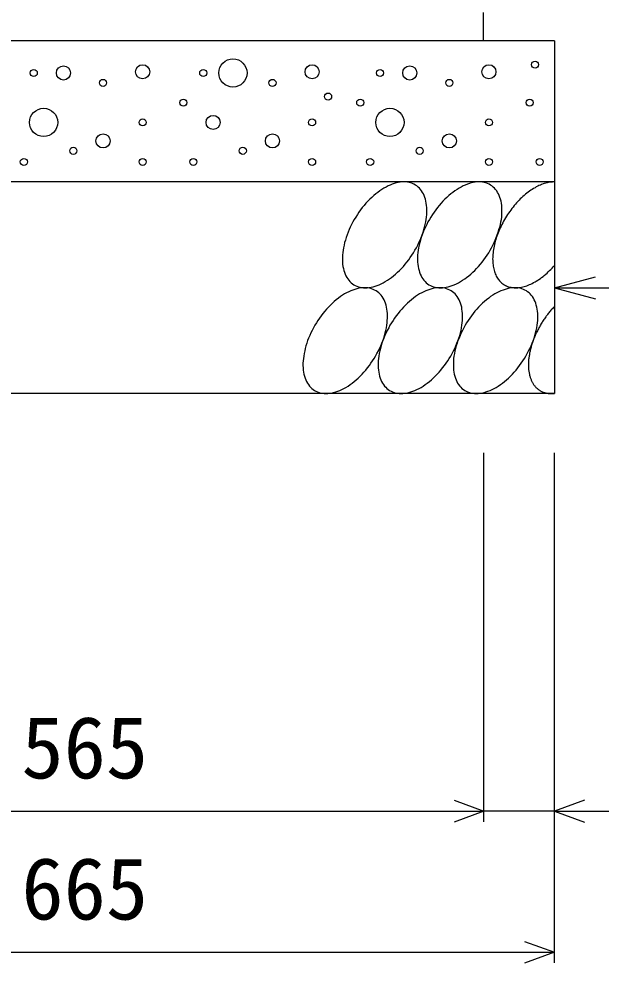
# Model space of a CAD drawing. Units: millimetres, scale not verified. Extents: x -16800 to 16800, y -5940 to 5940.
# Drawn here: x 1538 to 1951, y 3028 to 3697 of the extents above; entities that cross this region are included whole.
import ezdxf
from ezdxf.enums import TextEntityAlignment as Align

# ---------------------------------------------------------------- set-up
doc = ezdxf.new("R2010")
doc.units = ezdxf.units.MM
doc.header["$LTSCALE"] = 20
for name, color, linetype, lineweight in [('0-0_DIM', 7, 'Continuous', 25), ('0-2_HATCH', 6, 'Continuous', 25), ('0-5_OUTLINE', 3, 'Continuous', 25)]:
    doc.layers.add(name, color=color, linetype=linetype, lineweight=lineweight)
doc.styles.add('ＭＳ ゴシック', font='')
doc.styles.get('ＭＳ ゴシック').set_extended_font_data('MS Gothic')

msp = doc.modelspace()

# ---------------------------------------------------------------- linework, layer by layer
at = {"layer": '0-0_DIM'}
for p, q in [((1917.6, 3506.92), (1946.58, 3514.69)), ((1917.6, 3506.92), (2300.92, 3506.92)), ((1917.6, 3506.92), (1946.58, 3499.16)), ((1867.6, 3128.49), (1867.6, 3389.86)), ((1917.6, 3028.49), (1917.6, 3389.86)), ((1302.6, 3135.99), (1867.6, 3135.99)), ((1917.6, 3135.99), (1867.6, 3135.99)), ((1917.6, 3135.99), (2029.4, 3135.99)), ((1252.6, 3035.99), (1917.6, 3035.99))]:
    msp.add_line(p, q, dxfattribs=at)
for points in [[(1846.46, 3143.69), (1867.6, 3135.99), (1846.46, 3128.3)], [(1938.75, 3143.69), (1917.6, 3135.99), (1938.75, 3128.3)], [(1896.46, 3043.69), (1917.6, 3035.99), (1896.46, 3028.3)]]:
    msp.add_lwpolyline(points, dxfattribs=at)
at = {"layer": '0-2_HATCH'}
for points in [[(1819.1, 3579.7), (1818.1, 3580.28), (1817, 3580.77), (1815.9, 3581.18), (1814.7, 3581.49), (1813.5, 3581.72), (1812.3, 3581.85), (1811, 3581.9), (1809.7, 3581.85), (1808.3, 3581.72), (1806.9, 3581.49), (1805.5, 3581.18), (1804.1, 3580.77), (1802.7, 3580.28), (1801.2, 3579.71), (1799.8, 3579.04), (1798.3, 3578.3), (1796.8, 3577.47), (1795.4, 3576.56), (1793.9, 3575.58), (1792.4, 3574.52), (1791, 3573.39), (1789.6, 3572.18), (1788.2, 3570.91), (1786.8, 3569.58), (1785.4, 3568.19), (1784.1, 3566.74), (1782.8, 3565.23), (1781.5, 3563.68), (1780.3, 3562.08), (1779.1, 3560.43), (1778, 3558.75), (1776.9, 3557.03), (1775.8, 3555.28), (1774.8, 3553.51), (1773.9, 3551.71), (1773, 3549.9), (1772.2, 3548.07), (1771.4, 3546.24), (1770.7, 3544.4)], [(1872.3, 3579.7), (1871.3, 3580.28), (1870.2, 3580.77), (1869.1, 3581.18), (1867.9, 3581.49), (1866.7, 3581.72), (1865.5, 3581.85), (1864.2, 3581.9), (1862.9, 3581.85), (1861.5, 3581.72), (1860.1, 3581.49), (1858.7, 3581.18), (1857.3, 3580.77), (1855.9, 3580.28), (1854.4, 3579.71), (1853, 3579.04), (1851.5, 3578.3), (1850, 3577.47), (1848.6, 3576.56), (1847.1, 3575.58), (1845.6, 3574.52), (1844.2, 3573.39), (1842.8, 3572.18), (1841.4, 3570.91), (1840, 3569.58), (1838.6, 3568.19), (1837.3, 3566.74), (1836, 3565.23), (1834.7, 3563.68), (1833.5, 3562.08), (1832.3, 3560.43), (1831.2, 3558.75), (1830.1, 3557.03), (1829, 3555.28), (1828, 3553.51), (1827.1, 3551.71), (1826.2, 3549.9), (1825.4, 3548.07), (1824.6, 3546.24), (1823.9, 3544.4)], [(1917.6, 3581.9), (1916.7, 3581.89), (1915.9, 3581.84), (1915, 3581.75), (1914.1, 3581.63), (1913.2, 3581.46), (1912.3, 3581.26), (1911.4, 3581.02), (1910.4, 3580.74), (1909.5, 3580.43), (1908.5, 3580.08), (1907.6, 3579.69), (1906.6, 3579.26), (1905.7, 3578.8), (1904.7, 3578.31), (1903.8, 3577.78), (1902.8, 3577.21), (1901.8, 3576.61), (1900.9, 3575.98), (1899.9, 3575.32), (1899, 3574.62), (1898, 3573.89), (1897.1, 3573.13), (1896.2, 3572.35), (1895.3, 3571.53), (1894.3, 3570.69), (1893.4, 3569.81), (1892.5, 3568.92), (1891.7, 3568), (1890.8, 3567.05), (1889.9, 3566.08), (1889.1, 3565.09), (1888.3, 3564.07), (1887.4, 3563.04), (1886.6, 3561.99), (1885.9, 3560.91), (1885.1, 3559.83), (1884.4, 3558.72), (1883.6, 3557.6), (1882.9, 3556.47)], [(1826.5, 3568.19), (1826.2, 3569.58), (1825.8, 3570.91), (1825.3, 3572.18), (1824.8, 3573.38), (1824.1, 3574.52), (1823.5, 3575.58), (1822.7, 3576.56), (1821.9, 3577.47), (1821, 3578.3), (1820.1, 3579.04), (1819.1, 3579.7)], [(1879.8, 3568.19), (1879.4, 3569.58), (1879, 3570.91), (1878.5, 3572.18), (1878, 3573.38), (1877.3, 3574.52), (1876.7, 3575.58), (1875.9, 3576.56), (1875.1, 3577.47), (1874.2, 3578.3), (1873.3, 3579.04), (1872.3, 3579.7)], [(1793.4, 3509.09), (1794.9, 3509.75), (1796.4, 3510.5), (1797.8, 3511.32), (1799.3, 3512.23), (1800.8, 3513.22), (1802.2, 3514.28), (1803.6, 3515.41), (1805.1, 3516.61), (1806.5, 3517.88), (1807.9, 3519.21), (1809.2, 3520.61), (1810.6, 3522.06), (1811.9, 3523.56), (1813.1, 3525.12), (1814.4, 3526.72), (1815.5, 3528.36), (1816.7, 3530.04), (1817.8, 3531.76), (1818.8, 3533.51), (1819.8, 3535.28), (1820.8, 3537.08), (1821.6, 3538.89), (1822.5, 3540.72), (1823.2, 3542.56), (1823.9, 3544.4), (1824.6, 3546.24), (1825.1, 3548.07), (1825.6, 3549.9), (1826.1, 3551.71), (1826.4, 3553.51), (1826.7, 3555.28), (1827, 3557.03), (1827.1, 3558.75), (1827.2, 3560.43), (1827.2, 3562.07), (1827.2, 3563.67), (1827, 3565.23), (1826.8, 3566.73), (1826.5, 3568.19)], [(1846.6, 3509.09), (1848.1, 3509.75), (1849.6, 3510.5), (1851, 3511.32), (1852.5, 3512.23), (1854, 3513.22), (1855.4, 3514.28), (1856.9, 3515.41), (1858.3, 3516.61), (1859.7, 3517.88), (1861.1, 3519.21), (1862.4, 3520.61), (1863.8, 3522.06), (1865.1, 3523.56), (1866.3, 3525.12), (1867.6, 3526.72), (1868.7, 3528.36), (1869.9, 3530.04), (1871, 3531.76), (1872, 3533.51), (1873, 3535.28), (1874, 3537.08), (1874.8, 3538.89), (1875.7, 3540.72), (1876.4, 3542.56), (1877.1, 3544.4), (1877.8, 3546.24), (1878.3, 3548.07), (1878.9, 3549.9), (1879.3, 3551.71), (1879.7, 3553.51), (1880, 3555.28), (1880.2, 3557.03), (1880.3, 3558.75), (1880.4, 3560.43), (1880.4, 3562.07), (1880.4, 3563.67), (1880.2, 3565.23), (1880, 3566.73), (1879.8, 3568.19)], [(1882.9, 3556.47), (1882.3, 3555.33), (1881.6, 3554.17), (1881, 3553), (1880.4, 3551.83), (1879.8, 3550.65), (1879.2, 3549.46), (1878.7, 3548.26), (1878.2, 3547.07), (1877.7, 3545.87), (1877.2, 3544.66), (1876.8, 3543.46), (1876.4, 3542.26), (1876, 3541.06), (1875.7, 3539.86), (1875.4, 3538.67), (1875.1, 3537.49), (1874.8, 3536.31), (1874.6, 3535.14), (1874.4, 3533.98), (1874.2, 3532.83), (1874.1, 3531.69), (1874, 3530.56), (1873.9, 3529.45), (1873.9, 3528.36), (1873.8, 3527.28), (1873.9, 3526.22), (1873.9, 3525.18), (1874, 3524.15), (1874.1, 3523.15), (1874.2, 3522.17), (1874.4, 3521.21), (1874.6, 3520.28), (1874.8, 3519.37), (1875.1, 3518.49), (1875.4, 3517.63), (1875.7, 3516.8), (1876, 3516), (1876.4, 3515.23), (1876.8, 3514.49)], [(1770.7, 3544.4), (1770.1, 3542.56), (1769.5, 3540.72), (1769, 3538.9), (1768.6, 3537.08), (1768.2, 3535.29), (1767.9, 3533.51), (1767.7, 3531.77), (1767.5, 3530.05), (1767.4, 3528.37), (1767.4, 3526.72), (1767.5, 3525.12), (1767.6, 3523.56), (1767.8, 3522.06), (1768.1, 3520.61), (1768.4, 3519.21), (1768.9, 3517.88), (1769.3, 3516.61), (1769.9, 3515.41), (1770.5, 3514.28), (1771.2, 3513.22), (1771.9, 3512.23), (1772.7, 3511.33), (1773.6, 3510.5), (1774.5, 3509.75), (1775.5, 3509.09), (1776.5, 3508.51), (1777.6, 3508.02), (1778.7, 3507.62), (1779.9, 3507.3), (1781.1, 3507.08), (1782.4, 3506.94), (1783.7, 3506.9), (1785, 3506.94), (1786.3, 3507.08), (1787.7, 3507.3), (1789.1, 3507.62), (1790.5, 3508.02), (1792, 3508.51), (1793.4, 3509.09)], [(1823.9, 3544.4), (1823.3, 3542.56), (1822.7, 3540.72), (1822.2, 3538.9), (1821.8, 3537.08), (1821.4, 3535.29), (1821.1, 3533.51), (1820.9, 3531.77), (1820.7, 3530.05), (1820.6, 3528.37), (1820.6, 3526.72), (1820.7, 3525.12), (1820.8, 3523.56), (1821, 3522.06), (1821.3, 3520.61), (1821.7, 3519.21), (1822.1, 3517.88), (1822.6, 3516.61), (1823.1, 3515.41), (1823.7, 3514.28), (1824.4, 3513.22), (1825.1, 3512.23), (1826, 3511.33), (1826.8, 3510.5), (1827.7, 3509.75), (1828.7, 3509.09), (1829.7, 3508.51), (1830.8, 3508.02), (1832, 3507.62), (1833.1, 3507.3), (1834.3, 3507.08), (1835.6, 3506.94), (1836.9, 3506.9), (1838.2, 3506.94), (1839.6, 3507.08), (1840.9, 3507.3), (1842.3, 3507.62), (1843.8, 3508.02), (1845.2, 3508.51), (1846.6, 3509.09)], [(1907.6, 3513.51), (1908.5, 3514.21), (1909.5, 3514.94), (1910.4, 3515.7), (1911.4, 3516.49), (1912.3, 3517.31), (1913.2, 3518.15), (1914.1, 3519.02), (1915, 3519.92), (1915.9, 3520.85), (1916.7, 3521.79), (1917.6, 3522.76)], [(1876.8, 3514.49), (1877.2, 3513.78), (1877.7, 3513.1), (1878.2, 3512.46), (1878.7, 3511.84), (1879.2, 3511.26), (1879.8, 3510.72), (1880.4, 3510.21), (1881, 3509.73), (1881.6, 3509.29), (1882.3, 3508.88), (1882.9, 3508.52), (1883.6, 3508.19), (1884.4, 3507.89), (1885.1, 3507.63), (1885.9, 3507.42), (1886.6, 3507.24), (1887.4, 3507.09), (1888.3, 3506.99), (1889.1, 3506.92), (1889.9, 3506.9), (1890.8, 3506.91), (1891.7, 3506.96), (1892.5, 3507.05), (1893.4, 3507.18), (1894.3, 3507.34), (1895.3, 3507.54), (1896.2, 3507.79), (1897.1, 3508.07), (1898, 3508.38), (1899, 3508.74), (1899.9, 3509.13), (1900.9, 3509.55), (1901.8, 3510.02), (1902.8, 3510.51), (1903.8, 3511.05), (1904.7, 3511.61), (1905.7, 3512.21), (1906.6, 3512.85), (1907.6, 3513.51)], [(1791.3, 3504.71), (1790.2, 3505.29), (1789.1, 3505.78), (1788, 3506.19), (1786.8, 3506.5), (1785.6, 3506.73), (1784.4, 3506.86), (1783.1, 3506.91), (1781.8, 3506.86), (1780.4, 3506.73), (1779, 3506.5), (1777.6, 3506.19), (1776.2, 3505.78), (1774.8, 3505.29), (1773.3, 3504.72), (1771.9, 3504.05), (1770.4, 3503.31), (1768.9, 3502.48), (1767.5, 3501.57), (1766, 3500.59), (1764.6, 3499.53), (1763.1, 3498.4), (1761.7, 3497.19), (1760.3, 3495.92), (1758.9, 3494.59), (1757.5, 3493.2), (1756.2, 3491.75), (1754.9, 3490.24), (1753.6, 3488.69), (1752.4, 3487.09), (1751.2, 3485.44), (1750.1, 3483.76), (1749, 3482.04), (1747.9, 3480.29), (1746.9, 3478.52), (1746, 3476.72), (1745.1, 3474.91), (1744.3, 3473.08), (1743.5, 3471.25), (1742.8, 3469.41)], [(1844.5, 3504.71), (1843.4, 3505.29), (1842.3, 3505.78), (1841.2, 3506.19), (1840.1, 3506.5), (1838.8, 3506.73), (1837.6, 3506.86), (1836.3, 3506.91), (1835, 3506.86), (1833.6, 3506.73), (1832.2, 3506.5), (1830.8, 3506.19), (1829.4, 3505.78), (1828, 3505.29), (1826.5, 3504.72), (1825.1, 3504.05), (1823.6, 3503.31), (1822.1, 3502.48), (1820.7, 3501.57), (1819.2, 3500.59), (1817.8, 3499.53), (1816.3, 3498.4), (1814.9, 3497.19), (1813.5, 3495.92), (1812.1, 3494.59), (1810.7, 3493.2), (1809.4, 3491.75), (1808.1, 3490.24), (1806.8, 3488.69), (1805.6, 3487.09), (1804.4, 3485.44), (1803.3, 3483.76), (1802.2, 3482.04), (1801.1, 3480.29), (1800.2, 3478.52), (1799.2, 3476.72), (1798.3, 3474.91), (1797.5, 3473.08), (1796.7, 3471.25), (1796, 3469.41)], [(1897.7, 3504.71), (1896.6, 3505.29), (1895.6, 3505.78), (1894.4, 3506.19), (1893.3, 3506.5), (1892, 3506.73), (1890.8, 3506.86), (1889.5, 3506.91), (1888.2, 3506.86), (1886.8, 3506.73), (1885.5, 3506.5), (1884.1, 3506.19), (1882.6, 3505.78), (1881.2, 3505.29), (1879.7, 3504.72), (1878.3, 3504.05), (1876.8, 3503.31), (1875.4, 3502.48), (1873.9, 3501.57), (1872.4, 3500.59), (1871, 3499.53), (1869.5, 3498.4), (1868.1, 3497.19), (1866.7, 3495.92), (1865.3, 3494.59), (1863.9, 3493.2), (1862.6, 3491.75), (1861.3, 3490.24), (1860.1, 3488.69), (1858.8, 3487.09), (1857.6, 3485.44), (1856.5, 3483.76), (1855.4, 3482.04), (1854.4, 3480.29), (1853.4, 3478.52), (1852.4, 3476.72), (1851.5, 3474.91), (1850.7, 3473.08), (1850, 3471.25), (1849.2, 3469.41)], [(1798.7, 3493.19), (1798.3, 3494.59), (1797.9, 3495.92), (1797.4, 3497.19), (1796.9, 3498.39), (1796.2, 3499.53), (1795.6, 3500.59), (1794.8, 3501.57), (1794, 3502.48), (1793.1, 3503.31), (1792.2, 3504.05), (1791.3, 3504.71)], [(1851.9, 3493.19), (1851.5, 3494.59), (1851.1, 3495.92), (1850.6, 3497.19), (1850.1, 3498.39), (1849.5, 3499.53), (1848.8, 3500.59), (1848, 3501.57), (1847.2, 3502.48), (1846.4, 3503.31), (1845.4, 3504.05), (1844.5, 3504.71)], [(1905.1, 3493.19), (1904.7, 3494.59), (1904.3, 3495.92), (1903.8, 3497.19), (1903.3, 3498.39), (1902.7, 3499.53), (1902, 3500.59), (1901.2, 3501.57), (1900.4, 3502.48), (1899.6, 3503.31), (1898.6, 3504.05), (1897.7, 3504.71)], [(1765.5, 3434.1), (1767, 3434.76), (1768.5, 3435.51), (1769.9, 3436.33), (1771.4, 3437.24), (1772.9, 3438.23), (1774.3, 3439.29), (1775.8, 3440.42), (1777.2, 3441.62), (1778.6, 3442.89), (1780, 3444.22), (1781.3, 3445.62), (1782.7, 3447.07), (1784, 3448.57), (1785.2, 3450.13), (1786.5, 3451.73), (1787.6, 3453.37), (1788.8, 3455.05), (1789.9, 3456.77), (1790.9, 3458.52), (1791.9, 3460.29), (1792.9, 3462.09), (1793.7, 3463.9), (1794.6, 3465.73), (1795.3, 3467.56), (1796, 3469.4), (1796.7, 3471.24), (1797.2, 3473.08), (1797.8, 3474.91), (1798.2, 3476.72), (1798.6, 3478.52), (1798.9, 3480.29), (1799.1, 3482.04), (1799.2, 3483.76), (1799.3, 3485.44), (1799.3, 3487.08), (1799.3, 3488.68), (1799.1, 3490.24), (1798.9, 3491.74), (1798.7, 3493.19)], [(1818.8, 3434.1), (1820.2, 3434.76), (1821.7, 3435.51), (1823.1, 3436.33), (1824.6, 3437.24), (1826.1, 3438.23), (1827.5, 3439.29), (1829, 3440.42), (1830.4, 3441.62), (1831.8, 3442.89), (1833.2, 3444.22), (1834.5, 3445.62), (1835.9, 3447.07), (1837.2, 3448.57), (1838.4, 3450.13), (1839.7, 3451.73), (1840.9, 3453.37), (1842, 3455.05), (1843.1, 3456.77), (1844.1, 3458.52), (1845.1, 3460.29), (1846.1, 3462.09), (1847, 3463.9), (1847.8, 3465.73), (1848.5, 3467.56), (1849.2, 3469.4), (1849.9, 3471.24), (1850.5, 3473.08), (1851, 3474.91), (1851.4, 3476.72), (1851.8, 3478.52), (1852.1, 3480.29), (1852.3, 3482.04), (1852.4, 3483.76), (1852.5, 3485.44), (1852.5, 3487.08), (1852.5, 3488.68), (1852.3, 3490.24), (1852.1, 3491.74), (1851.9, 3493.19)], [(1872, 3434.1), (1873.4, 3434.76), (1874.9, 3435.51), (1876.4, 3436.33), (1877.8, 3437.24), (1879.3, 3438.23), (1880.7, 3439.29), (1882.2, 3440.42), (1883.6, 3441.62), (1885, 3442.89), (1886.4, 3444.22), (1887.8, 3445.62), (1889.1, 3447.07), (1890.4, 3448.57), (1891.7, 3450.13), (1892.9, 3451.73), (1894.1, 3453.37), (1895.2, 3455.05), (1896.3, 3456.77), (1897.3, 3458.52), (1898.3, 3460.29), (1899.3, 3462.09), (1900.2, 3463.9), (1901, 3465.73), (1901.8, 3467.56), (1902.5, 3469.4), (1903.1, 3471.24), (1903.7, 3473.08), (1904.2, 3474.91), (1904.6, 3476.72), (1905, 3478.52), (1905.3, 3480.29), (1905.5, 3482.04), (1905.7, 3483.76), (1905.7, 3485.44), (1905.8, 3487.08), (1905.7, 3488.68), (1905.6, 3490.24), (1905.4, 3491.74), (1905.1, 3493.19)], [(1917.6, 3493.66), (1917.1, 3493.13), (1916.6, 3492.59), (1916.1, 3492.05), (1915.6, 3491.49), (1915.1, 3490.93), (1914.6, 3490.36), (1914.1, 3489.79), (1913.7, 3489.21), (1913.2, 3488.62), (1912.7, 3488.02), (1912.3, 3487.42), (1911.8, 3486.81), (1911.4, 3486.2), (1910.9, 3485.58), (1910.5, 3484.95), (1910.1, 3484.32), (1909.7, 3483.69), (1909.2, 3483.05), (1908.8, 3482.4), (1908.4, 3481.75), (1908, 3481.1), (1907.7, 3480.44), (1907.3, 3479.78), (1906.9, 3479.11), (1906.5, 3478.45), (1906.2, 3477.78), (1905.8, 3477.1), (1905.5, 3476.42), (1905.1, 3475.75), (1904.8, 3475.07), (1904.5, 3474.38), (1904.2, 3473.7), (1903.9, 3473.01), (1903.6, 3472.32), (1903.3, 3471.64), (1903, 3470.95), (1902.8, 3470.26), (1902.5, 3469.57), (1902.3, 3468.88)], [(1742.8, 3469.41), (1742.2, 3467.57), (1741.6, 3465.73), (1741.1, 3463.91), (1740.7, 3462.09), (1740.3, 3460.3), (1740, 3458.52), (1739.8, 3456.77), (1739.6, 3455.06), (1739.5, 3453.37), (1739.5, 3451.73), (1739.6, 3450.13), (1739.7, 3448.57), (1739.9, 3447.07), (1740.2, 3445.62), (1740.6, 3444.22), (1741, 3442.89), (1741.5, 3441.62), (1742, 3440.42), (1742.6, 3439.29), (1743.3, 3438.23), (1744.1, 3437.24), (1744.9, 3436.34), (1745.7, 3435.51), (1746.6, 3434.76), (1747.6, 3434.1), (1748.7, 3433.52), (1749.7, 3433.03), (1750.9, 3432.63), (1752, 3432.31), (1753.2, 3432.09), (1754.5, 3431.95), (1755.8, 3431.91), (1757.1, 3431.95), (1758.5, 3432.09), (1759.8, 3432.31), (1761.2, 3432.63), (1762.7, 3433.03), (1764.1, 3433.52), (1765.5, 3434.1)], [(1796, 3469.41), (1795.4, 3467.57), (1794.8, 3465.73), (1794.3, 3463.91), (1793.9, 3462.09), (1793.5, 3460.3), (1793.2, 3458.52), (1793, 3456.77), (1792.8, 3455.06), (1792.8, 3453.37), (1792.7, 3451.73), (1792.8, 3450.13), (1792.9, 3448.57), (1793.1, 3447.07), (1793.4, 3445.62), (1793.8, 3444.22), (1794.2, 3442.89), (1794.7, 3441.62), (1795.2, 3440.42), (1795.8, 3439.29), (1796.5, 3438.23), (1797.3, 3437.24), (1798.1, 3436.34), (1798.9, 3435.51), (1799.9, 3434.76), (1800.8, 3434.1), (1801.9, 3433.52), (1802.9, 3433.03), (1804.1, 3432.63), (1805.2, 3432.31), (1806.5, 3432.09), (1807.7, 3431.95), (1809, 3431.91), (1810.3, 3431.95), (1811.7, 3432.09), (1813, 3432.31), (1814.4, 3432.63), (1815.9, 3433.03), (1817.3, 3433.52), (1818.8, 3434.1)], [(1849.2, 3469.41), (1848.6, 3467.57), (1848, 3465.73), (1847.5, 3463.91), (1847.1, 3462.09), (1846.7, 3460.3), (1846.4, 3458.52), (1846.2, 3456.77), (1846.1, 3455.06), (1846, 3453.37), (1846, 3451.73), (1846, 3450.13), (1846.1, 3448.57), (1846.4, 3447.07), (1846.6, 3445.62), (1847, 3444.22), (1847.4, 3442.89), (1847.9, 3441.62), (1848.4, 3440.42), (1849, 3439.29), (1849.7, 3438.23), (1850.5, 3437.24), (1851.3, 3436.34), (1852.1, 3435.51), (1853.1, 3434.76), (1854, 3434.1), (1855.1, 3433.52), (1856.1, 3433.03), (1857.3, 3432.63), (1858.4, 3432.31), (1859.7, 3432.09), (1860.9, 3431.95), (1862.2, 3431.91), (1863.5, 3431.95), (1864.9, 3432.09), (1866.3, 3432.31), (1867.7, 3432.63), (1869.1, 3433.03), (1870.5, 3433.52), (1872, 3434.1)], [(1902.3, 3468.88), (1902, 3468.19), (1901.8, 3467.5), (1901.6, 3466.81), (1901.4, 3466.12), (1901.2, 3465.44), (1901, 3464.75), (1900.8, 3464.07), (1900.6, 3463.39), (1900.4, 3462.71), (1900.3, 3462.03), (1900.1, 3461.35), (1900, 3460.68), (1899.9, 3460.01), (1899.8, 3459.34), (1899.7, 3458.68), (1899.6, 3458.02), (1899.5, 3457.37), (1899.4, 3456.72), (1899.3, 3456.07), (1899.3, 3455.43), (1899.2, 3454.79), (1899.2, 3454.16), (1899.2, 3453.53), (1899.2, 3452.91), (1899.2, 3452.29), (1899.2, 3451.68), (1899.2, 3451.07), (1899.2, 3450.47), (1899.2, 3449.88), (1899.3, 3449.3), (1899.3, 3448.72), (1899.4, 3448.15), (1899.5, 3447.58), (1899.6, 3447.02), (1899.7, 3446.47), (1899.8, 3445.93), (1899.9, 3445.4), (1900, 3444.87), (1900.1, 3444.35)], [(1900.1, 3444.35), (1900.3, 3443.85), (1900.4, 3443.35), (1900.6, 3442.85), (1900.8, 3442.37), (1901, 3441.9), (1901.2, 3441.43), (1901.4, 3440.98), (1901.6, 3440.53), (1901.8, 3440.1), (1902, 3439.67), (1902.3, 3439.26), (1902.5, 3438.85), (1902.8, 3438.46), (1903, 3438.07), (1903.3, 3437.7), (1903.6, 3437.34), (1903.9, 3436.98), (1904.2, 3436.64), (1904.5, 3436.31), (1904.8, 3435.99), (1905.1, 3435.69), (1905.5, 3435.39), (1905.8, 3435.11), (1906.2, 3434.83), (1906.5, 3434.57), (1906.9, 3434.32), (1907.3, 3434.08), (1907.7, 3433.86), (1908, 3433.65), (1908.4, 3433.44), (1908.8, 3433.25), (1909.2, 3433.08), (1909.7, 3432.91), (1910.1, 3432.76), (1910.5, 3432.62), (1910.9, 3432.49), (1911.4, 3432.38), (1911.8, 3432.27), (1912.3, 3432.18)], [(1912.3, 3432.18), (1912.7, 3432.11), (1913.2, 3432.04), (1913.7, 3431.99), (1914.1, 3431.95), (1914.6, 3431.92), (1915.1, 3431.91), (1915.6, 3431.91), (1916.1, 3431.92), (1916.6, 3431.94), (1917.1, 3431.98), (1917.6, 3432.03)]]:
    msp.add_lwpolyline(points, dxfattribs=at)
for centre, radius in [((1689.88, 3659.1), 10), ((1903.85, 3665), 2.5), ((1548.85, 3659.1), 2.5), ((1569.88, 3659.1), 5), ((1625.95, 3659.97), 5), ((1668.85, 3659.1), 2.5), ((1745.95, 3659.97), 5), ((1794.07, 3659.1), 2.5), ((1815.1, 3659.1), 5), ((1871.18, 3659.97), 5), ((1597.91, 3652.1), 2.5), ((1717.91, 3652.1), 2.5), ((1843.14, 3652.1), 2.5), ((1654.83, 3638.09), 2.5), ((1757.29, 3642.41), 2.5), ((1780.05, 3638.09), 2.5), ((1900.05, 3638.09), 2.5), ((1555.86, 3624.08), 10), ((1801.08, 3624.08), 10), ((1675.86, 3624.08), 5), ((1625.95, 3624.08), 2.5), ((1745.95, 3624.08), 2.5), ((1871.18, 3624.08), 2.5), ((1597.91, 3610.95), 5), ((1717.91, 3610.95), 5), ((1843.14, 3610.95), 5), ((1576.89, 3603.95), 2.5), ((1696.89, 3603.95), 2.5), ((1822.11, 3603.95), 2.5), ((1541.84, 3596.07), 2.5), ((1625.95, 3596.07), 2.5), ((1661.84, 3596.07), 2.5), ((1745.95, 3596.07), 2.5), ((1787.06, 3596.07), 2.5), ((1871.18, 3596.07), 2.5), ((1907.06, 3596.07), 2.5)]:
    msp.add_circle(centre, radius, dxfattribs=at)
at = {"layer": '0-5_OUTLINE'}
for p, q in [((1867.1, 3701.92), (1867.1, 3681.92)), ((1917.6, 3681.92), (1252.6, 3681.92)), ((1917.6, 3581.92), (1252.6, 3581.92))]:
    msp.add_line(p, q, dxfattribs=at)
msp.add_lwpolyline([(1917.6, 3681.92), (1917.6, 3431.92), (1252.6, 3431.92)], dxfattribs=at)

# ---------------------------------------------------------------- texts
at = {"layer": '0-0_DIM', "style": 'ＭＳ ゴシック'}
for s, p in [('565', (1540.1, 3145.99)), ('665', (1540.1, 3045.99))]:
    msp.add_text(s, height=43.99, dxfattribs=at).set_placement(p, align=Align.BOTTOM_LEFT)

doc.saveas('drawing.dxf')
